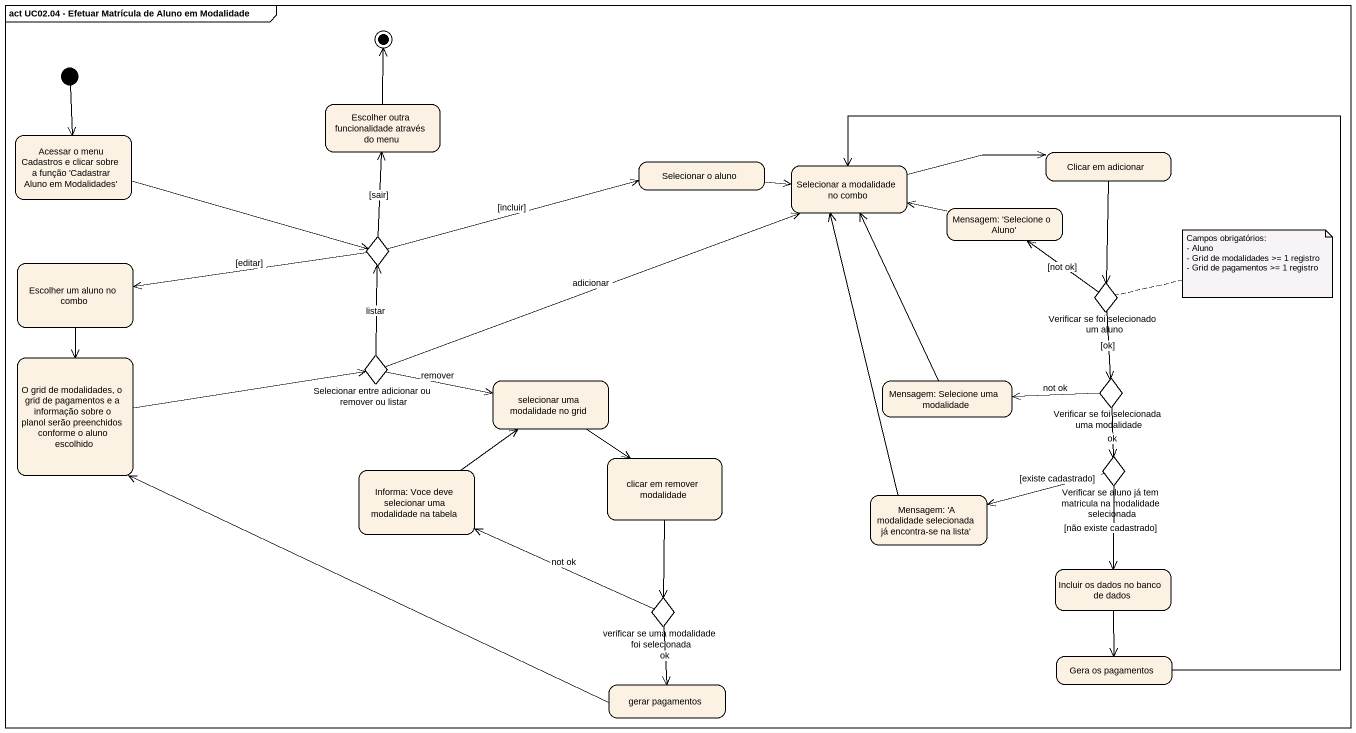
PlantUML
@startuml
mainframe act UC02.04 - Efetuar Matrícula de Aluno em Modalidade
hide empty description
state "Escolher outra funcionalidade através do menu" as Escolher_outra
state "Acessar o menu Cadastros e clicar sobre a função 'Cadastrar Aluno em Modalidades'" as Acessar_o_menu_Cadastros_e
state "Selecionar o aluno" as Selecionar_o_aluno
state "Selecionar a modalidade no combo" as Selecionar_a_modalidade_no
state "Clicar em adicionar" as Clicar_em_adicionar
state "Mensagem: 'Selecione o Aluno'" as Mensagem_Selecione_o_Aluno
state choice1 <<choice>>
state "Escolher um aluno no combo" as Escolher_um_aluno_no_combo
state "Verificar se foi selecionado um aluno" as Verificar_se_foi <<choice>>
state "O grid de modalidades, o grid de pagamentos e a informação sobre o planol serão preenchidos conforme o aluno escolhido" as O_grid_de_modalidades_o
state "Selecionar entre adicionar ou remover ou listar" as Selecionar_entre_adicionar <<choice>>
state "selecionar uma modalidade no grid" as selecionar_uma_modalidade
state "Mensagem: Selecione uma modalidade" as Mensagem_Selecione_uma
state "Verificar se foi selecionada uma modalidade" as Verificar_se_foi_2 <<choice>>
state "Informa: Voce deve selecionar uma modalidade na tabela" as Informa_Voce_deve
state "clicar em remover modalidade" as clicar_em_remover_modalidade
state "Verificar se aluno já tem matricula na modalidade selecionada" as Verificar_se_aluno_já_tem <<choice>>
state "Mensagem: 'A modalidade selecionada já encontra-se na lista'" as Mensagem_A_modalidade
state "Incluir os dados no banco de dados" as Incluir_os_dados_no_banco
state "verificar se uma modalidade foi selecionada" as verificar_se_uma_modalidade <<choice>>
state "gerar pagamentos" as gerar_pagamentos
state "Gera os pagamentos" as Gera_os_pagamentos
[*] --> Acessar_o_menu_Cadastros_e
Acessar_o_menu_Cadastros_e -right-> choice1
Selecionar_o_aluno -right-> Selecionar_a_modalidade_no
Selecionar_a_modalidade_no -right-> Clicar_em_adicionar
Clicar_em_adicionar --> Verificar_se_foi
Mensagem_Selecione_o_Aluno -left-> Selecionar_a_modalidade_no
choice1 -up-> Escolher_outra : [sair]
choice1 -right-> Selecionar_o_aluno : [incluir]
choice1 -left-> Escolher_um_aluno_no_combo : [editar]
Escolher_um_aluno_no_combo --> O_grid_de_modalidades_o
Verificar_se_foi -up-> Mensagem_Selecione_o_Aluno : [not ok]
Verificar_se_foi --> Verificar_se_foi_2 : [ok]
O_grid_de_modalidades_o -right-> Selecionar_entre_adicionar
Selecionar_entre_adicionar -right-> Selecionar_a_modalidade_no : adicionar
Selecionar_entre_adicionar -up-> choice1 : listar
Selecionar_entre_adicionar -right-> selecionar_uma_modalidade : remover
selecionar_uma_modalidade --> clicar_em_remover_modalidade
Mensagem_Selecione_uma -up-> Selecionar_a_modalidade_no
Verificar_se_foi_2 -left-> Mensagem_Selecione_uma : not ok
Verificar_se_foi_2 --> Verificar_se_aluno_já_tem : ok
Informa_Voce_deve -up-> selecionar_uma_modalidade
clicar_em_remover_modalidade --> verificar_se_uma_modalidade
Verificar_se_aluno_já_tem -left-> Mensagem_A_modalidade : [existe cadastrado]
Verificar_se_aluno_já_tem --> Incluir_os_dados_no_banco : [não existe cadastrado]
Mensagem_A_modalidade -up-> Selecionar_a_modalidade_no
Incluir_os_dados_no_banco --> Gera_os_pagamentos
verificar_se_uma_modalidade -left-> Informa_Voce_deve : not ok
verificar_se_uma_modalidade --> gerar_pagamentos : ok
gerar_pagamentos -left-> O_grid_de_modalidades_o
Gera_os_pagamentos -up-> Selecionar_a_modalidade_no
Escolher_outra -up-> [*]
note right of Verificar_se_foi
  Campos obrigatórios:
  - Aluno
  - Grid de modalidades >= 1 registro
  - Grid de pagamentos >= 1 registro
end note
@enduml
